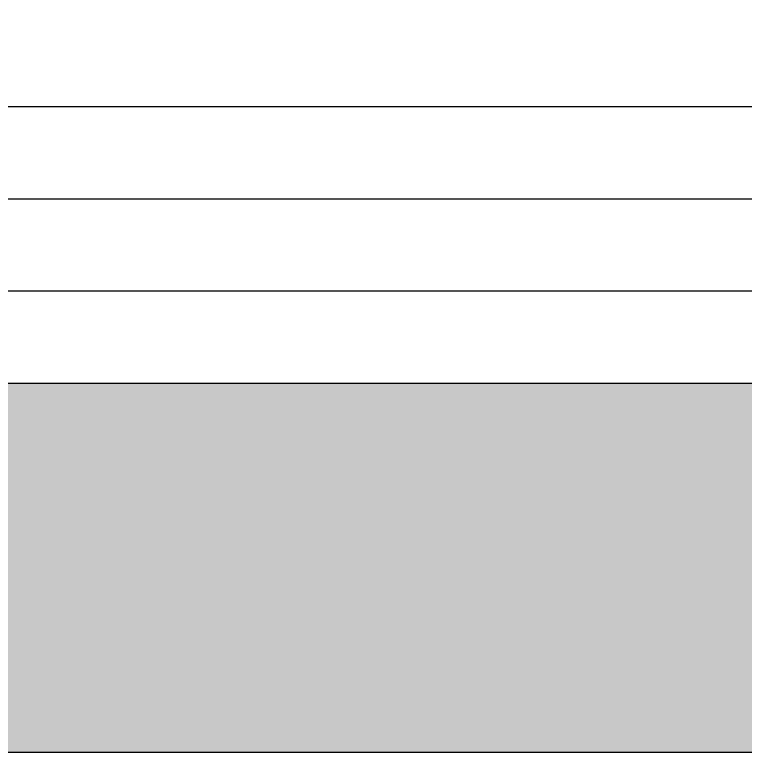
# Model space of a CAD drawing. Header units: inches. Extents: x 490210 to 494591, y -22449 to -22109.
# Drawn here: x 491415.91 to 491463.49, y -22266.29 to -22218.29 of the extents above; entities that cross this region are included whole.
import ezdxf

# ---------------------------------------------------------------- set-up
doc = ezdxf.new("R2010")
doc.units = ezdxf.units.IN
doc.header["$LTSCALE"] = 20
doc.header["$MEASUREMENT"] = 0
doc.layers.add('I-WALL-FULL', color=7, linetype='Continuous')

msp = doc.modelspace()

# ---------------------------------------------------------------- hatches: boundary and pattern name
at = {"true_color": 0xed1f24}
h = msp.add_hatch(dxfattribs=at)
h.set_pattern_fill('ANGLE', color=240, scale=15)
h.set_pattern_definition([(0, (0, 0), (0, 4.125), [3, -1.125]), (90, (0, 0), (-4.125, 3e-16), [3, -1.125])])
h.paths.add_polyline_path([(491114.289, -22218.286), (490874.289, -22218.286), (490874.289, -22266.286), (491728.828, -22266.286), (491728.828, -22218.286), (491488.828, -22218.286), (491488.828, -22242.286), (491114.289, -22242.286)])
h.paths.add_polyline_path([(490874.289, -22218.286), (490696.213, -22218.286), (490696.213, -22266.286), (490874.289, -22266.286)])
h.paths.add_polyline_path([(490696.213, -22218.286), (490602.502, -22218.286), (490602.737, -22219.419), (490606.678, -22219.735), (490602.43, -22220.631), (490601.515, -22222.246), (490599.592, -22222.745), (490599.332, -22225.069), (490597.563, -22225.165), (490597.064, -22222.939), (490595.449, -22222.428), (490592.111, -22222.923), (490590.53, -22225.01), (490592.592, -22230.405), (490594.911, -22232.535), (490597.434, -22233.858), (490596.416, -22235.977), (490593.632, -22237.03), (490594.589, -22238.296), (490597.718, -22239.772), (490603.783, -22239.843), (490606.715, -22239.751), (490609.7, -22237.936), (490609.24, -22240.163), (490607.315, -22241.674), (490606.391, -22243.52), (490603.47, -22242.773), (490600.637, -22243.472), (490600.126, -22245.188), (490598.714, -22244.375), (490597.096, -22244.37), (490601.829, -22250.147), (490606.371, -22252.184), (490610.622, -22250.681), (490613.252, -22250.083), (490614.865, -22251.453), (490617.079, -22251.606), (490618.593, -22252.826), (490613.95, -22252.916), (490612.33, -22253.82), (490611.715, -22256.346), (490612.212, -22259.077), (490610.991, -22261.499), (490609.782, -22260.383), (490609.384, -22258.461), (490606.554, -22258.25), (490605.939, -22260.775), (490604.309, -22264.611), (490601.583, -22263.692), (490599.774, -22260.452), (490597.25, -22259.534), (490596.425, -22264.585), (490595.516, -22264.077), (490592.289, -22261.641), (490593.385, -22266.286), (490696.213, -22266.286)])
h.paths.add_polyline_path([(490572.343, -22240.348), (490575.777, -22241.268), (490577.866, -22238.889), (490574.286, -22233.48), (490570.944, -22235.289), (490566.997, -22236.792), (490567.209, -22233.558), (490565.283, -22235.169), (490563.576, -22231.727), (490559.831, -22233.332), (490555.928, -22231.938), (490559.444, -22231.938), (490563.076, -22230.007), (490567.123, -22228.908), (490572.585, -22228.016), (490571.842, -22223.262), (490570.785, -22221.843), (490566.741, -22221.931), (490564.163, -22222.075), (490564.218, -22220.609), (490561.69, -22221.106), (490563.009, -22219.392), (490562.397, -22218.286), (490551.835, -22218.286), (490551.835, -22253.108), (490553.447, -22253.033), (490561.288, -22251.533), (490564.615, -22250.551), (490565.943, -22249.645), (490559.882, -22248.799), (490558.066, -22247.681), (490558.072, -22245.861), (490560.096, -22245.16), (490563.027, -22245.271), (490565.054, -22243.559), (490566.875, -22243.261), (490569.206, -22241.449)])
h.paths.add_polyline_path([(490543.727, -22251.585), (490548.545, -22253.261), (490551.835, -22253.108), (490551.835, -22218.286), (490494.763, -22218.286), (490494.997, -22219.419), (490498.939, -22219.735), (490494.69, -22220.631), (490493.775, -22222.246), (490491.853, -22222.745), (490491.593, -22225.069), (490489.823, -22225.165), (490489.325, -22222.939), (490487.709, -22222.428), (490484.372, -22222.923), (490482.791, -22225.01), (490484.853, -22230.405), (490487.171, -22232.535), (490489.694, -22233.858), (490488.676, -22235.977), (490485.893, -22237.03), (490486.849, -22238.296), (490489.978, -22239.772), (490496.043, -22239.843), (490498.975, -22239.751), (490501.96, -22237.936), (490501.501, -22240.163), (490499.576, -22241.674), (490498.651, -22243.52), (490495.731, -22242.773), (490492.898, -22243.472), (490492.387, -22245.188), (490490.974, -22244.375), (490489.357, -22244.37), (490494.089, -22250.147), (490498.632, -22252.184), (490502.882, -22250.681), (490505.513, -22250.083), (490507.126, -22251.453), (490509.339, -22251.606), (490510.853, -22252.826), (490506.211, -22252.916), (490504.591, -22253.82), (490503.976, -22256.346), (490504.473, -22259.077), (490503.252, -22261.499), (490502.042, -22260.383), (490501.644, -22258.461), (490498.814, -22258.25), (490498.2, -22260.775), (490496.57, -22264.611), (490493.844, -22263.692), (490492.034, -22260.452), (490489.51, -22259.534), (490488.685, -22264.585), (490487.777, -22264.077), (490484.55, -22261.641), (490485.645, -22266.286), (490551.835, -22266.286), (490551.835, -22262.658), (490550.035, -22261.504), (490551.835, -22260.404), (490551.835, -22255.848), (490548.07, -22255.722), (490544.967, -22254.274), (490542.279, -22252.413)])
h.paths.add_polyline_path([(490422.723, -22253.11), (490422.091, -22251.757), (490421.731, -22250.36), (490421.55, -22247.294), (490421.64, -22243.506), (490419.837, -22241.477), (490417.898, -22239.493), (490416.726, -22238.636), (490415.373, -22238.005), (490413.795, -22237.644), (490411.946, -22237.644), (490408.655, -22239.177), (490406.13, -22241.071), (490404.191, -22241.071), (490402.027, -22243.326), (490400.99, -22244.949), (490400.764, -22246.933), (490400.764, -22250.315), (490405.138, -22249.819), (490407.798, -22251.757), (490409.241, -22252.659), (490410.503, -22253.696), (490410.503, -22255.635), (490408.519, -22257.574), (490409.286, -22257.799), (490410.007, -22258.07), (490409.827, -22260.189), (490410.007, -22261.948), (490409.647, -22263.165), (490408.79, -22264.608), (490407.978, -22266.051), (490407.903, -22266.286), (490430.843, -22266.286), (490429.215, -22264.878), (490427.953, -22263.39), (490429.621, -22261.722), (490430.884, -22260.009), (490429.396, -22259.152), (490427.457, -22258.431), (490425.789, -22257.529), (490425.248, -22256.898), (490425.067, -22256.131)])
h.paths.add_polyline_path([(490461.466, -22241.449), (490464.603, -22240.348), (490468.038, -22241.268), (490470.127, -22238.889), (490466.546, -22233.48), (490463.205, -22235.289), (490459.257, -22236.792), (490459.47, -22233.558), (490457.544, -22235.169), (490455.837, -22231.727), (490452.091, -22233.332), (490448.189, -22231.938), (490451.705, -22231.938), (490455.337, -22230.007), (490459.384, -22228.908), (490464.846, -22228.016), (490464.103, -22223.262), (490463.046, -22221.843), (490459.002, -22221.931), (490456.424, -22222.075), (490456.479, -22220.609), (490453.95, -22221.106), (490455.27, -22219.392), (490454.658, -22218.286), (490442.125, -22218.286), (490442.111, -22218.301), (490444.952, -22220.015), (490447.251, -22221.006), (490448.094, -22221.639), (490447.657, -22222.404), (490446.485, -22222.9), (490443.193, -22223.441), (490440.939, -22223.622), (490440.037, -22223.667), (490440.172, -22223.847), (490442.246, -22224.523), (490443.689, -22225.019), (490444.997, -22225.696), (490445.898, -22226.552), (490446.079, -22227.048), (490446.079, -22227.59), (490445.673, -22231.557), (490445.312, -22235.796), (490444.952, -22237.69), (490444.365, -22239.223), (490443.464, -22240.26), (490442.111, -22240.62), (490436.294, -22240.395), (490435.844, -22240.485), (490436.294, -22240.756), (490440.939, -22241.973), (490438.819, -22242.424), (490436.159, -22243.551), (490433.634, -22244.814), (490431.921, -22245.941), (490432.372, -22246.572), (490433.093, -22247.068), (490434.942, -22247.925), (490436.565, -22248.736), (490436.971, -22249.232), (490436.971, -22249.864), (490436.43, -22250.269), (490435.167, -22250.63), (490431.695, -22251.352), (490428.314, -22252.298), (490427.231, -22252.975), (490426.781, -22253.831), (490427.277, -22254.508), (490428.584, -22254.508), (490432.687, -22253.426), (490435.098, -22252.799), (490434.54, -22252.413), (490435.987, -22251.585), (490440.806, -22253.261), (490445.707, -22253.033), (490453.549, -22251.533), (490456.875, -22250.551), (490458.204, -22249.645), (490452.142, -22248.799), (490450.326, -22247.681), (490450.332, -22245.861), (490452.356, -22245.16), (490455.288, -22245.271), (490457.315, -22243.559), (490459.135, -22243.261)])
h.paths.add_polyline_path([(492545.863, -22218.286), (492324.629, -22218.286), (492324.629, -22242.286), (491950.089, -22242.286), (491950.089, -22218.286), (491950.076, -22218.286), (491728.828, -22218.286), (491728.828, -22266.286), (492545.863, -22266.286)])
h.paths.add_polyline_path([(492951.556, -22218.286), (492545.863, -22218.286), (492545.863, -22266.286), (493731.789, -22266.286), (493731.789, -22218.286), (493529.289, -22218.286), (493326.096, -22218.286), (493326.096, -22242.286), (492951.556, -22242.286)])
h.paths.add_polyline_path([(493910.81, -22218.286), (493731.789, -22218.286), (493731.789, -22266.286), (493910.81, -22266.286)])
h.paths.add_polyline_path([(494062.872, -22218.286), (493910.81, -22218.286), (493910.81, -22266.286), (494062.872, -22266.286)])
h.paths.add_polyline_path([(494370.789, -22218.286), (494062.872, -22218.286), (494062.872, -22266.286), (494370.789, -22266.286)])

# ---------------------------------------------------------------- linework, layer by layer
at = {"layer": 'I-WALL-FULL'}
for p, q in [((491488.828, -22224.286), (491114.289, -22224.286)), ((491488.828, -22230.286), (491114.289, -22230.286)), ((491488.828, -22236.286), (491114.289, -22236.286)), ((491488.828, -22242.286), (491114.289, -22242.286)), ((490361.063, -22266.286), (494370.789, -22266.286))]:
    msp.add_line(p, q, dxfattribs=at)

doc.saveas('drawing.dxf')
